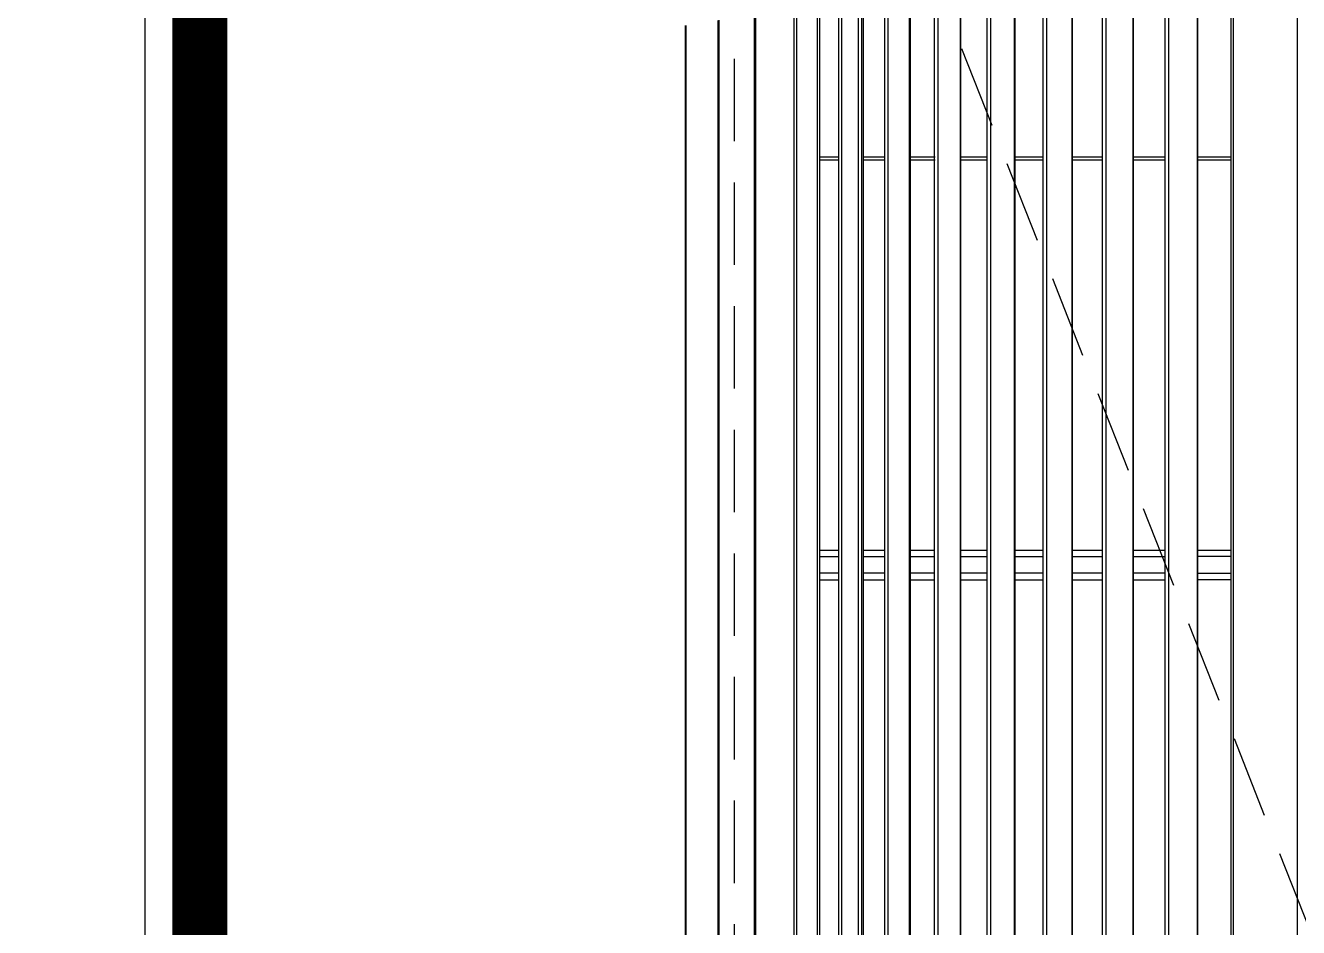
# Model space of a CAD drawing. Header units: millimetres. Extents: x 236955 to 308542, y 30900 to 88969.
# Drawn here: x 294221.1 to 294684.3, y 68913.3 to 69241.6 of the extents above; entities that cross this region are included whole.
import ezdxf

# ---------------------------------------------------------------- set-up
doc = ezdxf.new("R2010")
doc.units = ezdxf.units.MM
doc.header["$LTSCALE"] = 100
doc.linetypes.add('HID2', pattern=[1, 0.5, -0.5])
doc.linetypes.add('HIDDEN', pattern=[0.375, 0.25, -0.125])
for name, color, linetype in [('06-LIGHT', 4, 'Continuous'), ('3.기호.계단선', 30, 'Continuous'), ('CO-BATH', 6, 'Continuous'), ('F-WALL1', 2, 'Continuous')]:
    doc.layers.add(name, color=color, linetype=linetype)

# ---------------------------------------------------------------- blocks, each defined once
blk = doc.blocks.new('flooor')
at = {"layer": 'F-WALL1'}
blk.add_lwpolyline([(268279.61, 72995.5), (267762.11, 72995.5), (267762.11, 73195.5), (268279.61, 73195.5), (268279.61, 73470.5), (268994.61, 73470.5), (268994.61, 73270.5), (268459.61, 73270.5), (268459.61, 70945.5), (268859.61, 70945.5), (268859.61, 70700.5), (268464.61, 70700.5), (268464.61, 67800.5), (265874.61, 67800.5), (265874.61, 67955.5), (268279.61, 67955.5)], close=True, dxfattribs=at)
blk = doc.blocks.new('vjswjdjeh')
blk.add_blockref('flooor', (62988.56, -6552.48))
blk = doc.blocks.new('*U49')
at = {"color": 1, "linetype": 'HIDDEN'}
blk.add_line((39.94, 14.99), (1179.94, 464.99), dxfattribs=at)
at = {"color": 8}
for p, q in [((1029.52, 185.7), (190.37, 185.7)), ((1029, 166.3), (190.88, 166.3)), ((190.88, 165.5), (1029, 165.5)), ((247.19, 155.49), (247.19, 165.5)), ((248.19, 165.5), (248.19, 155.49)), ((366.44, 155.49), (366.44, 165.5)), ((368.44, 165.5), (368.44, 155.49)), ((373.44, 155.49), (373.44, 165.5)), ((375.44, 165.5), (375.44, 155.49)), ((1028.59, 155.49), (191.3, 155.49)), ((191.31, 155.23), (1028.58, 155.23)), ((1028.18, 146.67), (191.7, 146.67)), ((191.76, 145.5), (1028.12, 145.5)), ((247.19, 135.99), (247.19, 145.5)), ((248.19, 145.5), (248.19, 135.99)), ((366.44, 135.99), (366.44, 145.5)), ((368.44, 135.99), (368.44, 145.5)), ((373.44, 145.5), (373.44, 135.99)), ((375.44, 135.99), (375.44, 145.5)), ((1027.61, 135.99), (192.27, 135.99)), ((192.28, 135.75), (1027.6, 135.75)), ((1027.11, 127.69), (192.78, 127.69)), ((192.85, 126.5), (1027.03, 126.5)), ((247.19, 117.5), (247.19, 126.5)), ((248.19, 126.5), (248.19, 117.5)), ((366.44, 117.5), (366.44, 126.5)), ((368.44, 117.5), (368.44, 126.5)), ((373.44, 126.5), (373.44, 117.5)), ((375.44, 117.5), (375.44, 126.5)), ((1026.41, 117.5), (193.47, 117.5)), ((193.49, 117.26), (1026.4, 117.26)), ((1025.83, 109.71), (194.05, 109.71)), ((194.15, 108.5), (1025.73, 108.5)), ((247.19, 100.06), (247.19, 108.5)), ((248.19, 108.5), (248.19, 100.06)), ((366.44, 100.06), (366.44, 108.5)), ((368.44, 100.06), (368.44, 108.5)), ((373.44, 108.5), (373.44, 100.06)), ((375.44, 100.06), (375.44, 108.5)), ((1025.04, 100.06), (194.84, 100.06)), ((194.86, 99.81), (1025.02, 99.81)), ((1024.39, 92.71), (195.5, 92.71)), ((195.61, 91.5), (1024.28, 91.5)), ((247.19, 83.65), (247.19, 91.5)), ((248.19, 91.5), (248.19, 83.65)), ((366.44, 83.65), (366.44, 91.5)), ((368.44, 83.65), (368.44, 91.5)), ((373.44, 91.5), (373.44, 83.65)), ((375.44, 83.65), (375.44, 91.5)), ((1023.53, 83.65), (196.36, 83.65)), ((196.38, 83.38), (1023.5, 83.38)), ((1022.82, 76.7), (197.06, 76.7)), ((197.19, 75.5), (1022.7, 75.5)), ((247.19, 68.4), (247.19, 75.87)), ((248.19, 75.87), (248.19, 68.4)), ((366.44, 68.4), (366.44, 75.5)), ((368.44, 68.4), (368.44, 75.5)), ((373.44, 75.5), (373.44, 68.4)), ((375.44, 68.4), (375.44, 75.5)), ((1021.93, 68.4), (197.95, 68.4)), ((198, 67.99), (1021.89, 67.99)), ((1021.16, 61.62), (198.72, 61.62)), ((198.85, 60.5), (1021.03, 60.5)), ((247.19, 54.08), (247.19, 60.5)), ((248.19, 60.5), (248.19, 54.08)), ((366.44, 54.08), (366.44, 60.5)), ((368.44, 54.08), (368.44, 60.5)), ((373.44, 60.5), (373.44, 54.08)), ((375.44, 54.08), (375.44, 60.5)), ((1020.27, 54.08), (199.62, 54.08)), ((199.68, 53.54), (1020.2, 53.54)), ((1019.45, 47.55), (200.43, 47.55)), ((200.57, 46.5), (1019.32, 46.5)), ((247.19, 40.83), (247.19, 46.5)), ((248.19, 46.5), (248.19, 40.83)), ((366.44, 40.83), (366.44, 46.5)), ((368.44, 40.83), (368.44, 46.5)), ((373.44, 46.5), (373.44, 40.83)), ((375.44, 40.83), (375.44, 46.5)), ((1018.58, 40.83), (201.3, 40.83)), ((201.41, 40.04), (1018.47, 40.04)), ((1017.64, 33.88), (202.24, 33.88)), ((202.37, 33), (1017.52, 33)), ((1015.86, 21.42), (204.03, 21.42)), ((204.09, 21), (1015.79, 21)), ((1014.17, 10.38), (205.71, 10.38)), ((205.77, 10), (1014.11, 10)), ((1012.57, 0.4), (207.32, 0.4)), ((207.32, 0), (1012.57, 0))]:
    blk.add_line(p, q, dxfattribs=at)
at = {"color": 1, "linetype": 'HIDDEN'}
blk.add_lwpolyline([(1179.94, 464.99), (1179.94, 14.99), (39.94, 14.99), (39.94, 464.99)], close=True, dxfattribs=at)

msp = doc.modelspace()

# ---------------------------------------------------------------- linework, layer by layer
msp.add_lwpolyline([(294974.05, 68188.5), (294974.05, 69328.5), (294524.05, 69328.5), (294524.05, 68188.5)], close=True)
at = {"layer": '3.기호.계단선', "linetype": 'HID2', "const_width": 20}
msp.add_lwpolyline([(294284.61, 67858.5), (294284.61, 70700.5)], dxfattribs=at)

# ---------------------------------------------------------------- block references
at = {"layer": '06-LIGHT', "xscale": 1.2, "yscale": 1.2, "zscale": 1.2, "rotation": 270}
msp.add_blockref('*U49', (294461.07, 69490.43), dxfattribs=at)
at = {"layer": 'CO-BATH'}
msp.add_blockref('vjswjdjeh', (-37188.56, 6552.48), dxfattribs=at)

doc.saveas('drawing.dxf')
